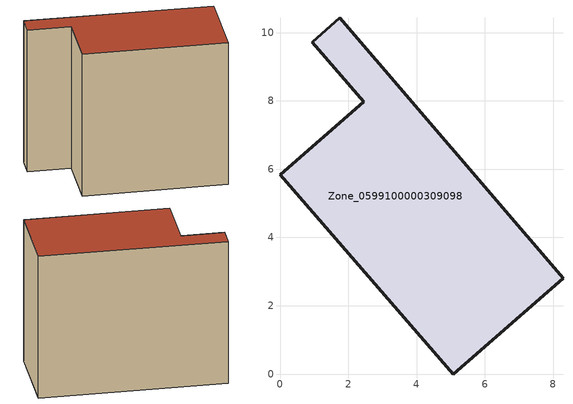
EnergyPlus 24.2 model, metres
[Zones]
Zone_0599100000309098
 floor ground (C_G): 8.29,2.81 5.07,0 0,5.83 2.46,7.98 0.95,9.72 1.75,10.43 z0
 wall outside (C_F): 5.07,0 8.29,2.81 1.75,10.43 0.95,9.72 2.46,7.98 0,5.83 5.07,0 z0:8.27
 roof outside (C_R): 0,5.83 5.07,0 8.29,2.81 1.75,10.43 0.95,9.72 2.46,7.98 z8.27
[BUILDING]
Pand.0599100000309098: North Axis=0; Terrain=City; Loads Convergence Tolerance Value=0.04; Temperature Convergence Tolerance Value=0.4; Solar Distribution=FullExterior; Maximum Number of Warmup Days=25; Minimum Number of Warmup Days=1
[Site:Location]
Rotterdam.The.Hague.AP_ZH_NLD Design_Conditions: Latitude=51.96; Longitude=4.45; Time Zone=1; Elevation=-4.5
[SITE:GROUNDTEMPERATURE:BUILDINGSURFACE]
18, 18, 18, 18, 18, 18, 18, 18, 18, 18, 18, 18
[MATERIAL] Thermal Absorptance=0.9; Solar Absorptance=0.7; Visible Absorptance=0.7
Name | Roughness | Thickness | Conductivity | Density | Specific Heat
G.TI.1946 | MediumSmooth | 0.15 | 1 | 540 | 1210
F.TI.1946 | Rough | 0.3 | 0.857143 | 1920 | 840
R.TI.1946 | MediumRough | 0.2 | 0.1 | 1500 | 1000
[CONSTRUCTION]
C_G: G.TI.1946
C_F: F.TI.1946
C_R: R.TI.1946
[ZONE]
Zone_0599100000309098: Type=1; Multiplier=1; Ceiling Height=Autocalculate; Volume=Autocalculate; Floor Area=autocalculate; Part of Total Floor Area=Yes
[ZONEINFILTRATION:DESIGNFLOWRATE]
Infil_Zone_0599100000309098: Zone or ZoneList or Space or SpaceList=Zone_0599100000309098; Schedule=AlwaysOn; Design Flow Rate Calculation Method=Flow/Area; Flow Rate per Floor Area=0.003; Constant Term Coefficient=1; Temperature Term Coefficient=0; Velocity Term Coefficient=0; Velocity Squared Term Coefficient=0
[HVACTEMPLATE:ZONE:IDEALLOADSAIRSYSTEM]
Zone_0599100000309098: Maximum Heating Supply Air Temperature=50; Minimum Cooling Supply Air Temperature=13; Maximum Heating Supply Air Humidity Ratio=0.0156; Minimum Cooling Supply Air Humidity Ratio=0.0077; Heating Limit=NoLimit; Cooling Limit=NoLimit; Dehumidification Control Type=ConstantSensibleHeatRatio; Cooling Sensible Heat Ratio=0.7; Dehumidification Setpoint=60; Humidification Control Type=None; Humidification Setpoint=30; Outdoor Air Method=None; Outdoor Air Flow Rate per Person=0.00944; Outdoor Air Flow Rate per Zone Floor Area=0; Outdoor Air Flow Rate per Zone=0; Demand Controlled Ventilation Type=None; Outdoor Air Economizer Type=NoEconomizer; Heat Recovery Type=None; Sensible Heat Recovery Effectiveness=0.7; Latent Heat Recovery Effectiveness=0.65
[ZONECONTROL:THERMOSTAT]
ThermostatControl_Zone_0599100000309098: Zone or ZoneList=Zone_0599100000309098; Control Type Schedule=DualSetpointControlType; Control 1=Thermostat_Zone_0599100000309098; Temperature Difference Between Cutout And Setpoint=0
[THERMOSTATSETPOINT:DUALSETPOINT]
Thermostat_Zone_0599100000309098: Heating Setpoint Temperature Schedule=HeatingSetpoint_Zone_0599100000309098; Cooling Setpoint Temperature Schedule=CoolingSetpoint_Zone_0599100000309098
[SCHEDULE:COMPACT]
HeatingSetpoint_Zone_0599100000309098: Through: 12/31, For: AllDays, Until: 24:00, 21
CoolingSetpoint_Zone_0599100000309098: Through: 12/31, For: AllDays, Until: 24:00, 24
DualSetpointControlType: Through: 12/31, For: AllDays, Until: 24:00, 4
AlwaysOn: Through: 12/31, For: AllDays, Until: 24:00, 1
